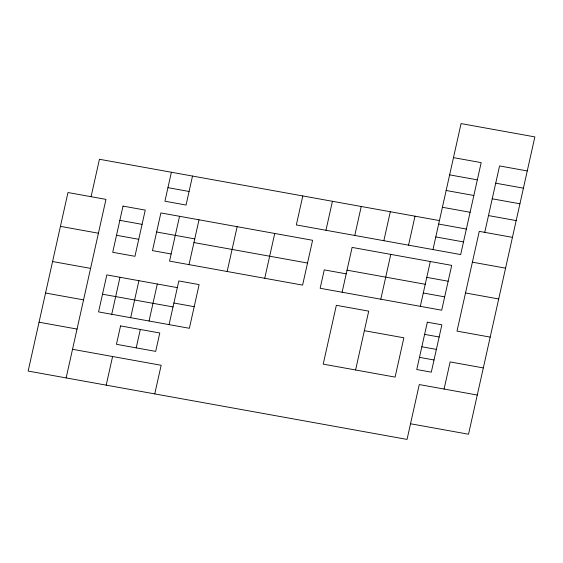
<?xml version="1.0" encoding="UTF-8"?>
<svg xmlns="http://www.w3.org/2000/svg" width="563" height="563" viewBox="0 0 563 563"><rect width="100%" height="100%" fill="white"/><g stroke="black" fill="none" stroke-linecap="round" stroke-linejoin="round"><path stroke-width="0.84" d="M91.086 196.691L99.433 159.273L439.436 220.59M66.145 377.921L105.971 199.379L67.975 192.525L28.15 371.066L407.042 439.407L419.273 384.571L477.276 395.036M111.734 314.288L119.989 277.277M106.203 385.148L112.586 356.52M130.665 317.701L138.92 280.691M171.384 172.25L164.924 201.223L186.05 205.031L192.511 176.057M136.211 347.871L140.307 329.482M149.047 321.016L157.302 284.005M179.541 216.291L169.54 261.112L302.605 285.11L312.599 240.288L160.884 212.927L152.474 250.619L171.131 253.983M169.076 324.626L178.816 280.951L199.119 284.618L189.379 328.285L98.567 311.909L106.822 274.906L177.331 287.623M154.762 393.903L161.152 365.274L72.536 349.292M189.02 264.624L199.02 219.802M227.156 271.5L237.157 226.685M264.744 278.284L274.737 233.462M302.795 195.952L296.335 224.926L460.675 254.56L481.182 162.623L453.482 157.626M325.963 230.267L332.43 201.294M342.107 292.232L352.107 247.41L451.695 265.377L441.702 310.199L320.164 288.277L324.26 269.888L346.21 273.843M354.774 235.461L361.235 206.487M383.853 240.704L390.314 211.737M355.591 369.982L368.716 311.142L336.343 305.301L323.218 364.141L395.099 377.104L403.861 337.8L364.36 330.678M380.792 299.213L390.792 254.392M408.548 245.158L415.008 216.185M420.308 306.335L430.308 261.521M432.975 249.564L461.069 123.593L534.85 136.9L468.529 434.228L410.533 423.763M444.087 389.047L450.14 361.925L483.321 367.913M484.743 232.364L499.564 165.937L527.257 170.934M449.633 174.868L477.333 179.857M495.714 183.179L523.414 188.169M446.149 190.491L473.849 195.488M492.231 198.802L519.93 203.799M442.405 207.275L470.105 212.272M488.487 215.587L516.187 220.583M438.661 224.053L466.361 229.05M512.443 237.361L479.261 231.372L457.008 331.128L490.19 337.11M167.95 187.662L189.069 191.469M435.79 236.924L463.49 241.921M472.385 262.175L505.574 268.157M119.849 220.351L142.066 224.356M426.768 277.376L448.162 281.233M156.627 232.005L194.763 238.881M193.946 242.562L307.525 263.041M347.033 270.17L425.234 284.273M465.517 292.971L498.705 298.96M116.513 235.285L138.737 239.296M60.424 226.368L98.426 233.223M423.285 293.006L444.671 296.863M52.584 261.535L90.58 268.389M424.608 334.373L439.147 336.991M421.835 346.78L436.381 349.405M173.897 303.021L194.193 306.68M102.515 294.21L173.024 306.926M419.477 357.357L434.017 359.975M45.561 293.027L83.556 299.875M39.044 322.212L77.047 329.066M123.023 206.1L112.72 252.294L134.944 256.306L145.247 210.105L123.023 206.1M120.559 325.914L116.457 344.303L155.684 351.382L159.786 332.993L120.559 325.914M427.324 322.191L416.761 369.539L431.3 372.157L441.864 324.809L427.324 322.191"/></g></svg>
